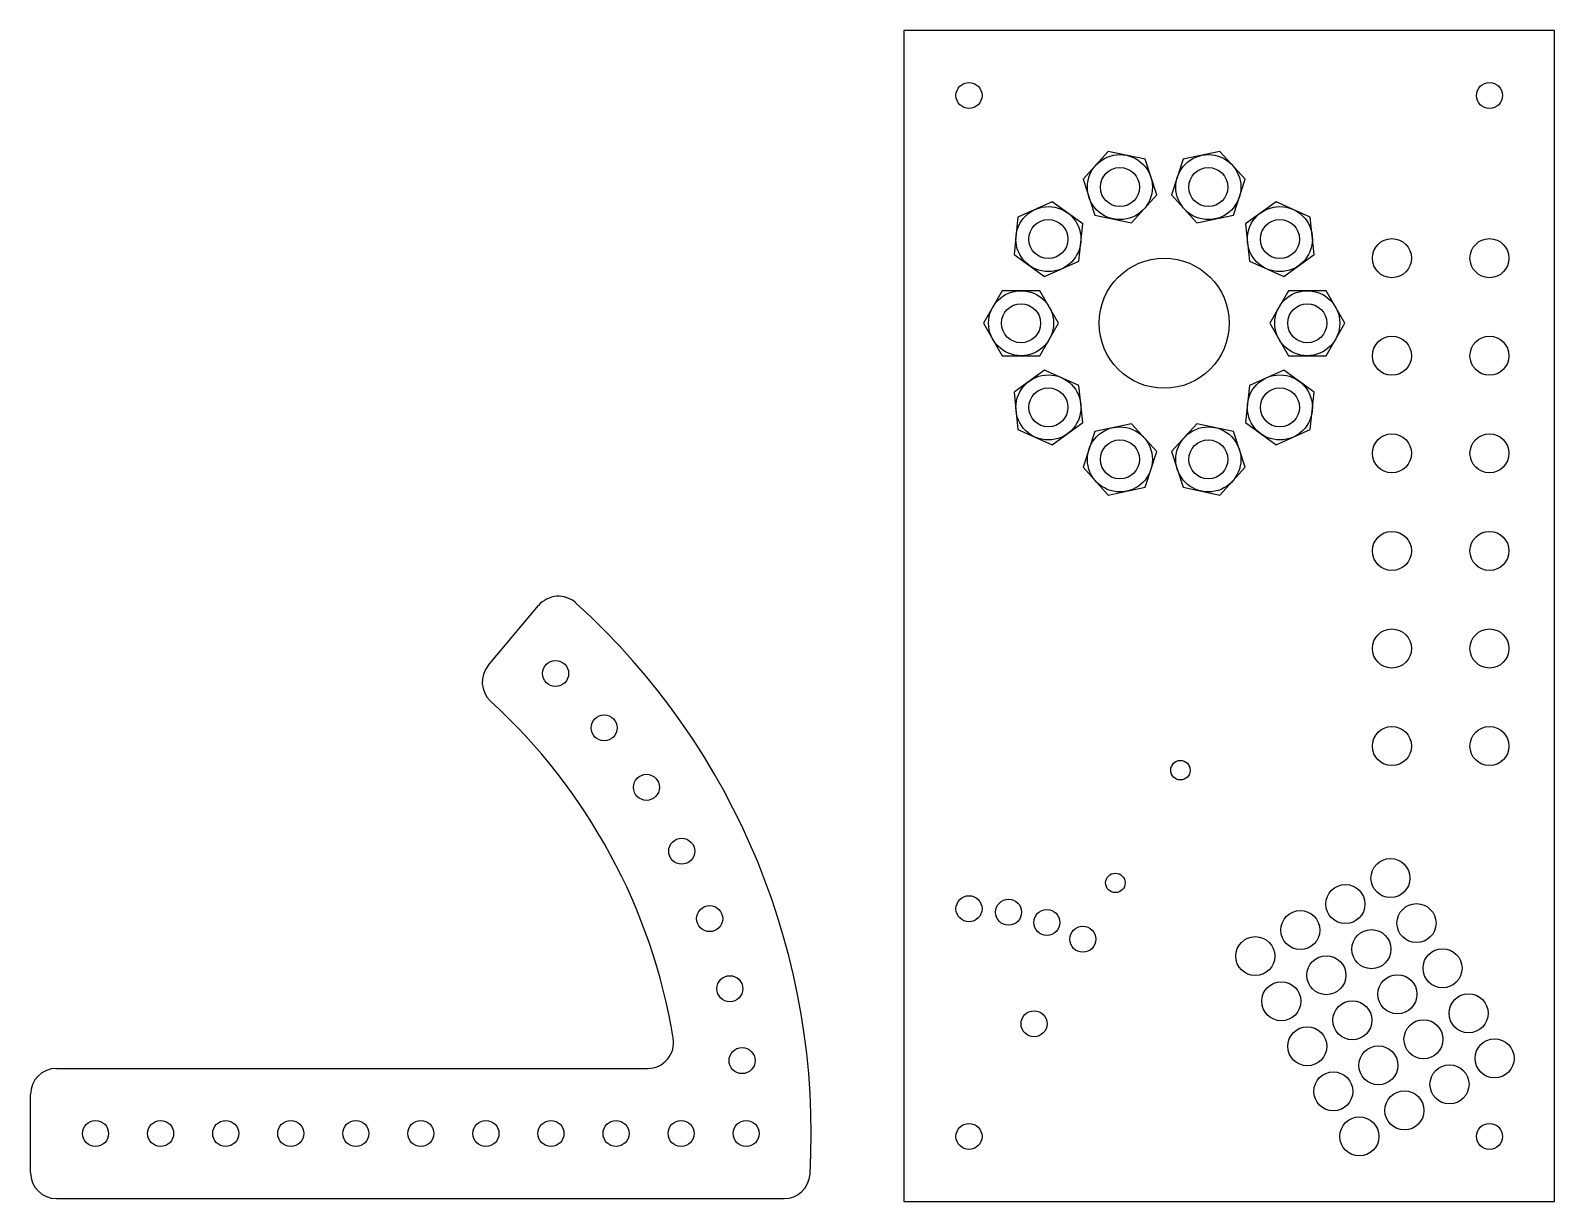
# Model space of a CAD drawing. Header units: millimetres. Extents: x 1700 to 1935, y 1350 to 1530.
import ezdxf

# ---------------------------------------------------------------- set-up
doc = ezdxf.new("R2010")
doc.units = ezdxf.units.MM

# ---------------------------------------------------------------- blocks, each defined once
blk = doc.blocks.new('*U10')
blk.add_circle((2, 2), 2)
blk = doc.blocks.new('*U12')
at = {"color": 0, "linetype": 'ByBlock', "lineweight": -2, "transparency": 16777216}
blk.add_blockref('*U10', (1808.36, 1358.11), dxfattribs=at)
blk = doc.blocks.new('*U8')
blk.add_blockref('*U12', (-1810.36, -1360.11))
blk = doc.blocks.new('*U9')
at = {"color": 0, "linetype": 'ByBlock', "lineweight": -2, "transparency": 16777216}
for p, rotation in [((1781.07, 1430.82), 44.99999999999992), ((1788.54, 1422.46), 38.5714285714285), ((1795.03, 1413.32), 32.14285714285702), ((1800.45, 1403.5), 25.71428571428554), ((1804.75, 1393.14), 19.28571428571417), ((1807.85, 1382.37), 12.85714285714283), ((1809.73, 1371.31), 6.428571428571418)]:
    blk.add_blockref('*U8', p, dxfattribs=dict(at, rotation=rotation))
blk.add_blockref('*U8', (1810.36, 1360.11), dxfattribs=at)
blk = doc.blocks.new('*U13')
blk.add_circle((0, 0), 3)
blk = doc.blocks.new('*U14')
at = {"color": 0, "linetype": 'ByBlock', "lineweight": -2, "transparency": 16777216}
for p in [(0, 32), (8, 32), (16, 32), (24, 32), (0, 24), (8, 24), (16, 24), (24, 24), (0, 16), (8, 16), (16, 16), (24, 16), (0, 8), (8, 8), (16, 8), (24, 8), (0, 0), (8, 0), (16, 0), (24, 0)]:
    blk.add_blockref('*U13', p, dxfattribs=at)
blk = doc.blocks.new('*U15')
blk.add_circle((0, 0), 3)
blk = doc.blocks.new('*U16')
at = {"color": 0, "linetype": 'ByBlock', "lineweight": -2, "transparency": 16777216}
for p in [(0, 75), (15, 75), (0, 60), (15, 60), (0, 45), (15, 45), (0, 30), (15, 30), (0, 15), (15, 15), (0, 0), (15, 0)]:
    blk.add_blockref('*U15', p, dxfattribs=at)
blk = doc.blocks.new('*U25')
blk.add_circle((0, 0), 1.5)
blk = doc.blocks.new('*U26')
at = {"color": 0, "linetype": 'ByBlock', "lineweight": -2, "transparency": 16777216}
for p in [(0, 0), (20, 0)]:
    blk.add_blockref('*U25', p, dxfattribs=at)
blk = doc.blocks.new('*U27')
blk.add_circle((0, 0), 2)
blk = doc.blocks.new('*U28')
at = {"color": 0, "linetype": 'ByBlock', "lineweight": -2, "transparency": 16777216}
for p in [(0, 0), (15, 0)]:
    blk.add_blockref('*U27', p, dxfattribs=at)
blk = doc.blocks.new('*U29')
blk.add_lwpolyline([(-2.89, 5), (-5.77, 0), (-2.89, -5), (2.89, -5), (5.77, 0), (2.89, 5)], close=True)
for radius in [5, 3]:
    blk.add_circle((0, 0), radius)
blk = doc.blocks.new('*U30')
at = {"color": 0, "linetype": 'ByBlock', "lineweight": -2, "transparency": 16777216}
for p, rotation in [((1933.04, 1505.58), 287.9999999999999), ((1946.63, 1505.58), 251.9999999999999), ((1922.04, 1497.59), 323.9999999999999), ((1957.63, 1497.59), 215.9999999999999), ((1961.84, 1484.66), 180), ((1922.04, 1471.72), 36), ((1957.63, 1471.72), 144), ((1933.04, 1463.73), 72), ((1946.63, 1463.73), 108)]:
    blk.add_blockref('*U29', p, dxfattribs=dict(at, rotation=rotation))
blk.add_blockref('*U29', (1917.84, 1484.66), dxfattribs=at)

msp = doc.modelspace()

# ---------------------------------------------------------------- linework, layer by layer
for p, q in [((1934.61, 1529.66), (1834.61, 1529.66)), ((1834.61, 1529.66), (1834.61, 1349.66)), ((1934.61, 1349.66), (1934.61, 1529.66)), ((1770.72, 1432.06), (1778.44, 1441.26)), ((1704.36, 1370.11), (1795.21, 1370.11)), ((1700.36, 1354.11), (1700.36, 1366.11)), ((1704.36, 1350.11), (1816.19, 1350.11)), ((1834.61, 1349.66), (1934.61, 1349.66))]:
    msp.add_line(p, q)
for centre, radius in [((1844.61, 1519.66), 2), ((1924.61, 1519.66), 2), ((1874.61, 1484.66), 10), ((1844.61, 1394.66), 2), ((1850.69, 1394.12), 2), ((1856.58, 1392.55), 2), ((1710.36, 1360.11), 2), ((1720.36, 1360.11), 2), ((1730.36, 1360.11), 2), ((1740.36, 1360.11), 2), ((1750.36, 1360.11), 2), ((1760.36, 1360.11), 2), ((1770.36, 1360.11), 2), ((1780.36, 1360.11), 2), ((1790.36, 1360.11), 2), ((1800.36, 1360.11), 2), ((1844.61, 1359.66), 2), ((1924.61, 1359.66), 2)]:
    msp.add_circle(centre, radius)
for centre, radius, start, end in [((1781.51, 1438.69), 4, 47.8374, 140), ((1710.36, 1360.11), 110, 356.7551, 47.8374), ((1773.79, 1429.49), 4, 140, 227.5611), ((1710.36, 1360.11), 90, 9.3689, 47.5611), ((1795.21, 1374.11), 4, 270, 9.3689), ((1704.36, 1366.11), 4, 90, 180), ((1704.36, 1354.11), 4, 180, 270), ((1816.19, 1354.11), 4, 270, 356.7551)]:
    msp.add_arc(centre, radius, start, end)

# ---------------------------------------------------------------- block references
for name, p in [('*U30', (-65.23, 0)), ('*U9', (0, 0))]:
    msp.add_blockref(name, p)
for name, p, rotation in [('*U16', (1924.61, 1494.66), 180), ('*U26', (1867.11, 1398.63), 60.00000000000118), ('*U14', (1904.61, 1359.66), 30.00000000000022), ('*U28', (1862.11, 1389.97), 239.9999999999993)]:
    msp.add_blockref(name, p, dxfattribs=dict(rotation=rotation))

doc.saveas('drawing.dxf')
